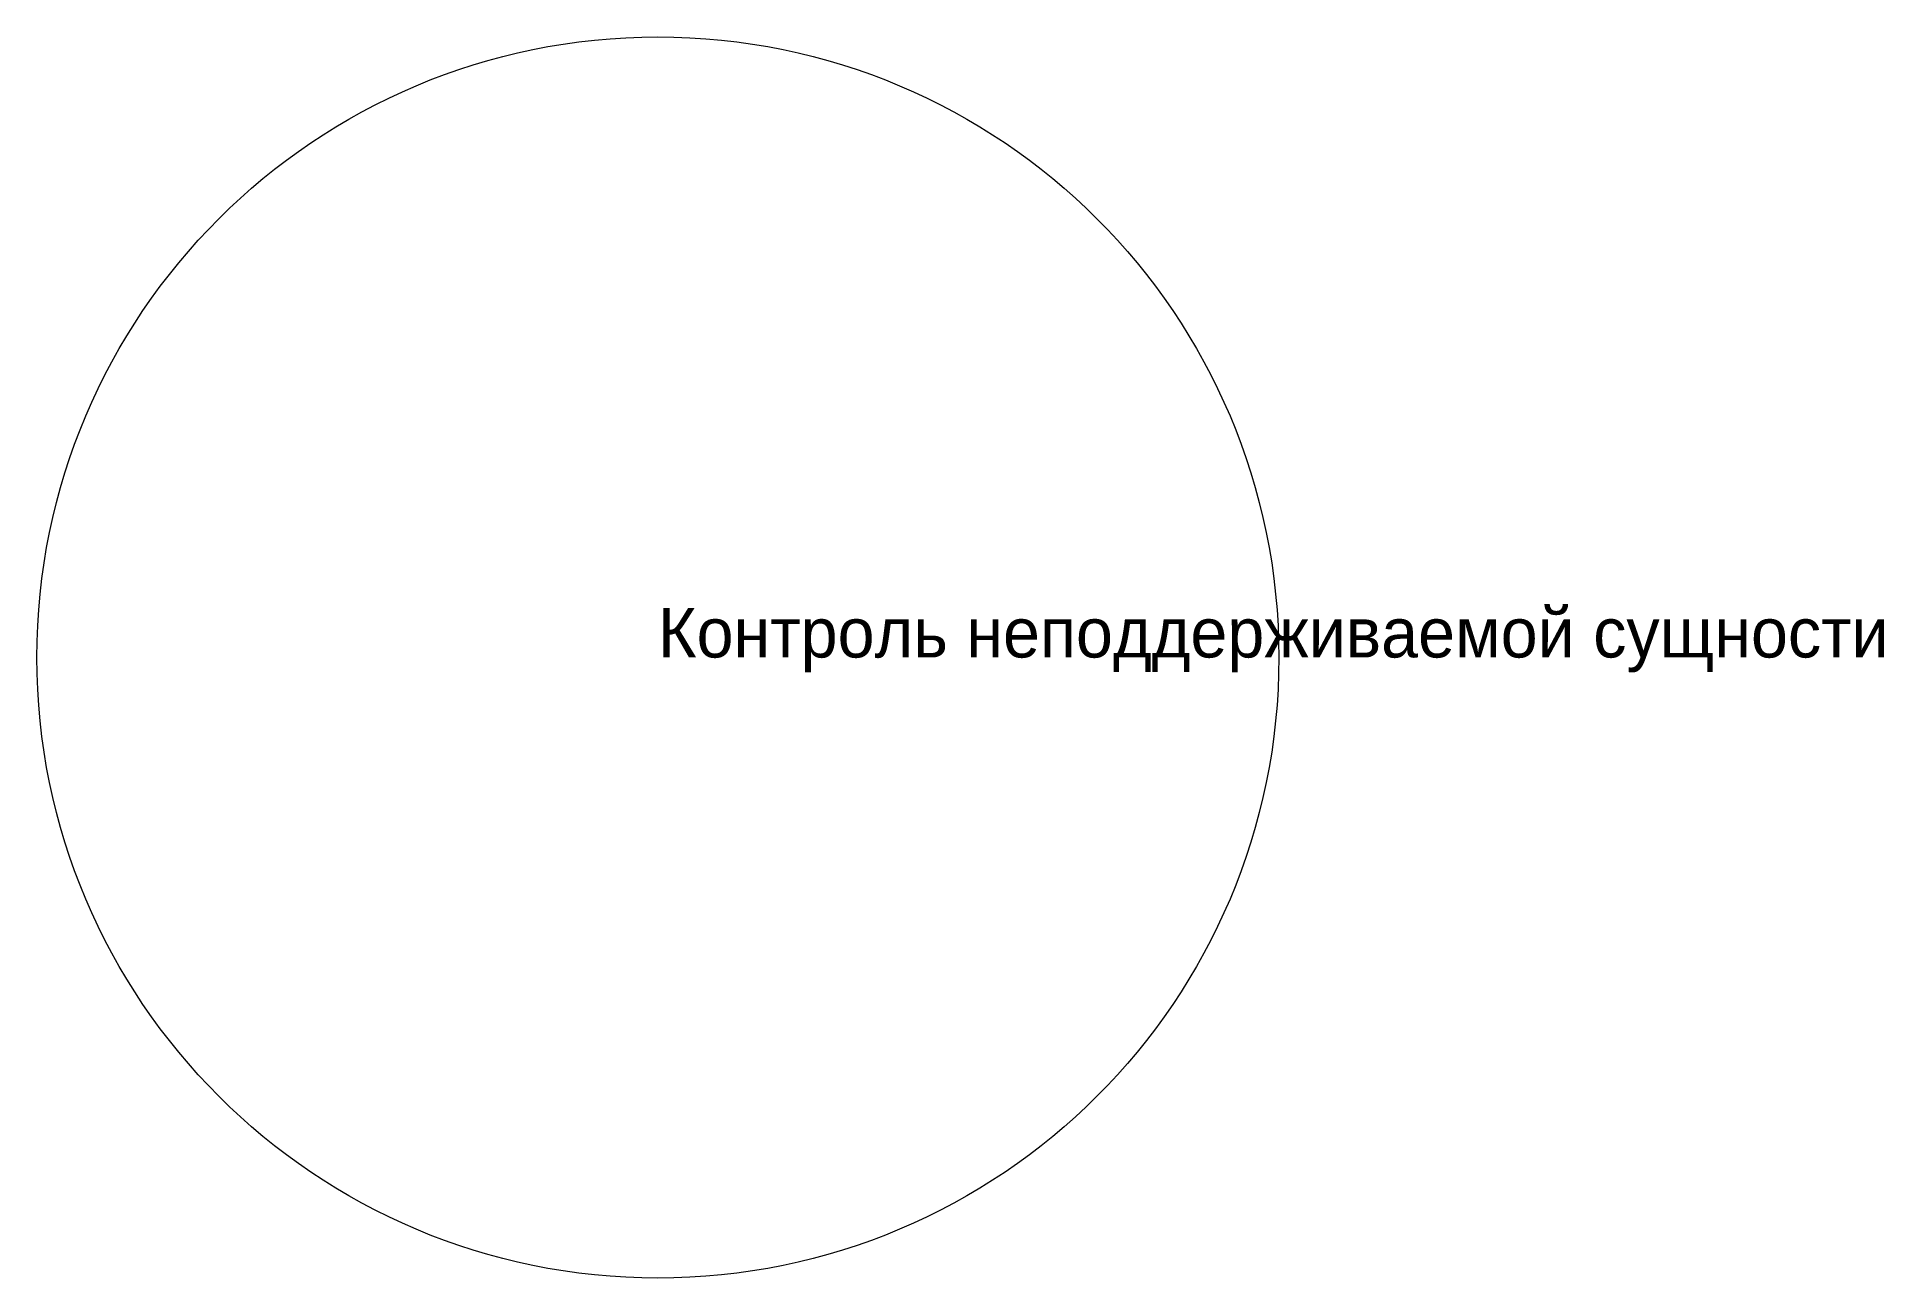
# Model space of a CAD drawing. Extents: x -25 to 49.4, y -25 to 25.
import ezdxf

# ---------------------------------------------------------------- set-up
doc = ezdxf.new("R2010")
doc.units = 0
doc.header["$MEASUREMENT"] = 0
doc.layers.get('0').update_dxf_attribs({"linetype": 'CONTINUOUS', "lineweight": 0})

msp = doc.modelspace()

# ---------------------------------------------------------------- linework, layer by layer
at = {"lineweight": 0}
msp.add_circle((0, 0), 25, dxfattribs=at)

# ---------------------------------------------------------------- texts
msp.add_text('Контроль неподдерживаемой сущности', height=2, dxfattribs=at).set_placement((0, 0))

doc.saveas('drawing.dxf')
